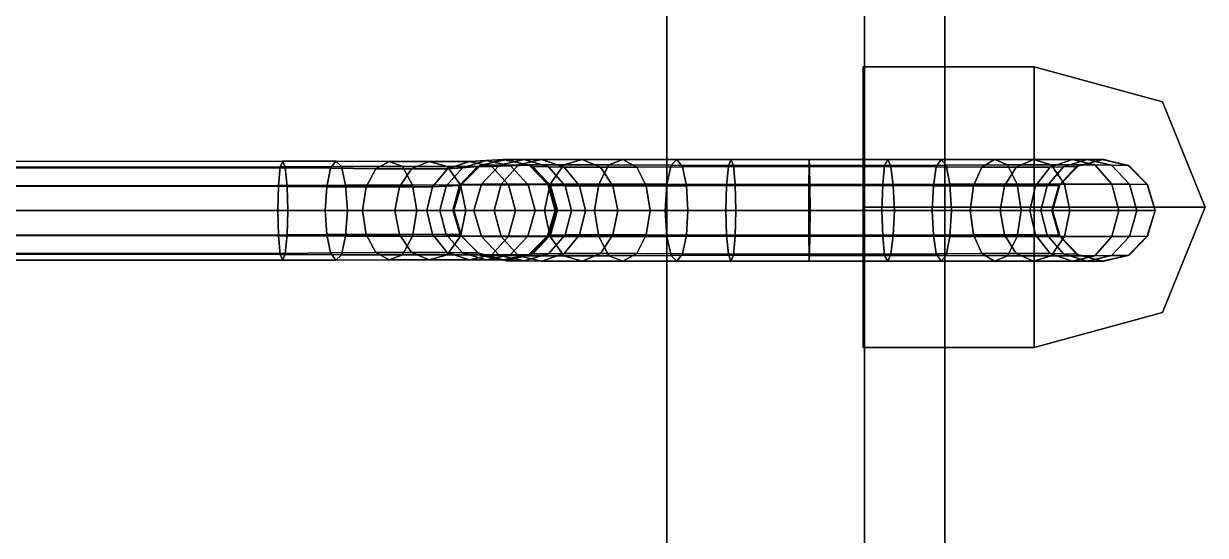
# Model space of a CAD drawing. Extents: x -9.3 to 15.5, y -7 to 5.4.
# Drawn here: x 13.558 to 14.754, y 0.458 to 0.977 of the extents above; entities that cross this region are included whole.
import ezdxf

# ---------------------------------------------------------------- set-up
doc = ezdxf.new("R2010")
doc.units = 0

msp = doc.modelspace()

# ---------------------------------------------------------------- linework, layer by layer
for points in [[(14.2088, 4.8, 5.5), (14.2088, -3.8, 5.5), (14.4902, -4.0814, 5.5), (14.4902, 5.0814, 5.5)], [(14.4902, 5.0814, 5.2631), (14.4902, -4.0814, 5.2631), (14.4088, -4, 5.2631), (14.4088, 5, 5.2631)], [(14.4902, 5.0814, 5.2631), (14.4902, 5.0814, 5.5), (14.4902, -4.0814, 5.5), (14.4902, -4.0814, 5.2631)], [(14.4088, -4, 1.1), (14.4088, -4), (14.4088, 5), (14.4088, 5, 1.1)], [(14.4088, -4, 5.2631), (14.4088, -4, 1.1), (14.4088, 5, 1.1), (14.4088, 5, 5.2631)], [(14.2088, -3.8, 4.7), (14.2088, 4.8, 4.7), (5.6088, 4.8, 4.7), (5.6088, -3.8, 4.7)], [(14.2088, 4.8, 4.7), (14.2088, -3.8, 4.7), (14.2088, -3.8, 5.5), (14.2088, 4.8, 5.5)], [(14.5807, 0.9331, 2.4909), (14.4076, 0.9331, 2.4909), (14.4076, 0.9331, 2.5937), (14.5807, 0.9331, 2.5937)], [(14.5807, 0.9331, 2.4909), (14.5807, 0.9331, 2.3881), (14.4076, 0.9331, 2.3881), (14.4076, 0.9331, 2.4909)], [(14.5807, 0.7908, 2.3881), (14.4076, 0.7908, 2.3881), (14.4076, 0.9331, 2.3881), (14.5807, 0.9331, 2.3881)], [(14.5807, 0.7908, 2.5937), (14.5807, 0.9331, 2.5937), (14.4076, 0.9331, 2.5937), (14.4076, 0.7908, 2.5937)], [(14.5807, 0.9331, 2.4909), (14.5807, 0.9331, 2.5937), (14.7106, 0.8975, 2.5937), (14.7106, 0.8975, 2.4909)], [(14.5807, 0.9331, 2.4909), (14.7106, 0.8975, 2.4909), (14.7106, 0.8975, 2.3881), (14.5807, 0.9331, 2.3881)], [(14.5807, 0.7908, 2.3881), (14.5807, 0.9331, 2.3881), (14.7106, 0.8975, 2.3881), (14.7538, 0.7908, 2.3881)], [(14.5807, 0.7908, 2.5937), (14.7538, 0.7908, 2.5937), (14.7106, 0.8975, 2.5937), (14.5807, 0.9331, 2.5937)], [(14.7538, 0.7908, 2.4909), (14.7106, 0.8975, 2.4909), (14.7106, 0.8975, 2.5937), (14.7538, 0.7908, 2.5937)], [(14.7538, 0.7908, 2.4909), (14.7538, 0.7908, 2.3881), (14.7106, 0.8975, 2.3881), (14.7106, 0.8975, 2.4909)], [(12.5581, 0.8373, 4.825), (13.8199, 0.8374, 4.8257), (13.8174, 0.8317, 4.8003), (12.5568, 0.8314, 4.7997)], [(12.5581, 0.8373, 4.825), (12.5594, 0.8309, 4.8502), (13.8225, 0.8307, 4.8508), (13.8199, 0.8374, 4.8257)], [(13.8737, 0.8374, 4.8386), (13.8794, 0.832, 4.815), (13.8174, 0.8317, 4.8003), (13.8199, 0.8374, 4.8257)], [(13.8737, 0.8374, 4.8386), (13.8199, 0.8374, 4.8257), (13.8225, 0.8307, 4.8508), (13.8682, 0.8303, 4.8617)], [(13.8737, 0.8374, 4.8386), (13.8682, 0.8303, 4.8617), (13.914, 0.8299, 4.8726), (13.9276, 0.8373, 4.8516)], [(13.8737, 0.8374, 4.8386), (13.9276, 0.8373, 4.8516), (13.9413, 0.8323, 4.8297), (13.8794, 0.832, 4.815)], [(14.0259, 0.8382, 4.9792), (14.0088, 0.8373, 4.9263), (13.9866, 0.8299, 4.9379), (14.0018, 0.8309, 4.9831)], [(14.0259, 0.8382, 4.9792), (14.0018, 0.8309, 4.9831), (14.0171, 0.832, 5.0283), (14.0431, 0.8391, 5.032)], [(14.0259, 0.8382, 4.9792), (14.0504, 0.8329, 4.9747), (14.0315, 0.8323, 4.9141), (14.0088, 0.8373, 4.9263)], [(14.045, 0.8391, 5.2054), (14.0431, 0.8391, 5.032), (14.0171, 0.832, 5.0283), (14.0187, 0.8327, 5.2018)], [(14.045, 0.8391, 5.2054), (14.0187, 0.8327, 5.2018), (14.0204, 0.8334, 5.3754), (14.0469, 0.8391, 5.3789)], [(14.0644, 0.8391, 5.4324), (14.0469, 0.8391, 5.3789), (14.0204, 0.8334, 5.3754), (14.0394, 0.8336, 5.4369)], [(14.0259, 0.8382, 4.9792), (14.0431, 0.8391, 5.032), (14.0693, 0.8334, 5.0353), (14.0504, 0.8329, 4.9747)], [(14.0644, 0.8391, 5.4324), (14.0394, 0.8336, 5.4369), (14.0584, 0.8338, 5.4983), (14.0819, 0.8391, 5.4859)], [(14.045, 0.8391, 5.2054), (14.0712, 0.8327, 5.209), (14.0693, 0.8334, 5.0353), (14.0431, 0.8391, 5.032)], [(14.045, 0.8391, 5.2054), (14.0469, 0.8391, 5.3789), (14.073, 0.832, 5.3827), (14.0712, 0.8327, 5.209)], [(14.0644, 0.8391, 5.4324), (14.0889, 0.8317, 5.4284), (14.073, 0.832, 5.3827), (14.0469, 0.8391, 5.3789)], [(14.1231, 0.8391, 5.5237), (14.0819, 0.8391, 5.4859), (14.0584, 0.8338, 5.4983), (14.1043, 0.8338, 5.5411)], [(14.0644, 0.8391, 5.4324), (14.0819, 0.8391, 5.4859), (14.1048, 0.8315, 5.4741), (14.0889, 0.8317, 5.4284)], [(14.1231, 0.8391, 5.5237), (14.1415, 0.8315, 5.5069), (14.1048, 0.8315, 5.4741), (14.0819, 0.8391, 5.4859)], [(14.1231, 0.8391, 5.5237), (14.1043, 0.8338, 5.5411), (14.1501, 0.8338, 5.5839), (14.1643, 0.8391, 5.5614)], [(14.1231, 0.8391, 5.5237), (14.1643, 0.8391, 5.5614), (14.1782, 0.8315, 5.5397), (14.1415, 0.8315, 5.5069)], [(14.2189, 0.8391, 5.5745), (14.1643, 0.8391, 5.5614), (14.1501, 0.8338, 5.5839), (14.2131, 0.8335, 5.5989)], [(14.2189, 0.8391, 5.5745), (14.2246, 0.8318, 5.5508), (14.1782, 0.8315, 5.5397), (14.1643, 0.8391, 5.5614)], [(14.2189, 0.8391, 5.5745), (14.2131, 0.8335, 5.5989), (14.2761, 0.8332, 5.6138), (14.2736, 0.8392, 5.5876)], [(14.2189, 0.8391, 5.5745), (14.2736, 0.8392, 5.5876), (14.271, 0.8322, 5.5618), (14.2246, 0.8318, 5.5508)], [(14.3529, 0.8391, 5.5875), (14.3532, 0.8322, 5.5616), (14.271, 0.8322, 5.5618), (14.2736, 0.8392, 5.5876)], [(14.3529, 0.8391, 5.5875), (14.2736, 0.8392, 5.5876), (14.2761, 0.8332, 5.6138), (14.3527, 0.8333, 5.6137)], [(14.3529, 0.8391, 5.5875), (14.3527, 0.8333, 5.6137), (14.4292, 0.8333, 5.6137), (14.4323, 0.8391, 5.5873)], [(14.3529, 0.8391, 5.5875), (14.4323, 0.8391, 5.5873), (14.4355, 0.8321, 5.5614), (14.3532, 0.8322, 5.5616)], [(14.4863, 0.8391, 5.5719), (14.4323, 0.8391, 5.5873), (14.4292, 0.8333, 5.6137), (14.4914, 0.8336, 5.5966)], [(14.4863, 0.8391, 5.5719), (14.4815, 0.8318, 5.5478), (14.4355, 0.8321, 5.5614), (14.4323, 0.8391, 5.5873)], [(14.4863, 0.8391, 5.5719), (14.5404, 0.8391, 5.5564), (14.5276, 0.8314, 5.5341), (14.4815, 0.8318, 5.5478)], [(14.4863, 0.8391, 5.5719), (14.4914, 0.8336, 5.5966), (14.5536, 0.8338, 5.5795), (14.5404, 0.8391, 5.5564)], [(14.5797, 0.8391, 5.5169), (14.5622, 0.8314, 5.4993), (14.5276, 0.8314, 5.5341), (14.5404, 0.8391, 5.5564)], [(14.5797, 0.8391, 5.5169), (14.5404, 0.8391, 5.5564), (14.5536, 0.8338, 5.5795), (14.5978, 0.8338, 5.535)], [(14.5797, 0.8391, 5.5169), (14.6191, 0.8391, 5.4773), (14.5968, 0.8314, 5.4644), (14.5622, 0.8314, 5.4993)], [(14.5797, 0.8391, 5.5169), (14.5978, 0.8338, 5.535), (14.642, 0.8338, 5.4906), (14.6191, 0.8391, 5.4773)], [(14.6342, 0.8391, 5.4232), (14.6101, 0.8318, 5.4183), (14.5968, 0.8314, 5.4644), (14.6191, 0.8391, 5.4773)], [(14.6342, 0.8391, 5.4232), (14.6494, 0.8391, 5.3691), (14.6235, 0.8321, 5.3722), (14.6101, 0.8318, 5.4183)], [(14.6342, 0.8391, 5.4232), (14.6191, 0.8391, 5.4773), (14.642, 0.8338, 5.4906), (14.6589, 0.8336, 5.4284)], [(14.6502, 0.8391, 2.5996), (14.6243, 0.8324, 2.6011), (14.6235, 0.8321, 5.3722), (14.6494, 0.8391, 5.3691)], [(14.6502, 0.8391, 2.5996), (14.651, 0.8391, -0.1699), (14.6251, 0.8326, -0.1699), (14.6243, 0.8324, 2.6011)], [(14.6342, 0.8391, 5.4232), (14.6589, 0.8336, 5.4284), (14.6757, 0.8333, 5.3661), (14.6494, 0.8391, 5.3691)], [(14.6502, 0.8391, 2.5996), (14.6494, 0.8391, 5.3691), (14.6757, 0.8333, 5.3661), (14.6763, 0.833, 2.5981)], [(14.6502, 0.8391, 2.5996), (14.6763, 0.833, 2.5981), (14.677, 0.8326, -0.1699), (14.651, 0.8391, -0.1699)], [(12.556, 0.8126, 4.7814), (12.5568, 0.8314, 4.7997), (13.8174, 0.8317, 4.8003), (13.8157, 0.8128, 4.7816)], [(12.5603, 0.8122, 4.868), (13.8243, 0.812, 4.8684), (13.8225, 0.8307, 4.8508), (12.5594, 0.8309, 4.8502)], [(13.8835, 0.8131, 4.7975), (13.8157, 0.8128, 4.7816), (13.8174, 0.8317, 4.8003), (13.8794, 0.832, 4.815)], [(13.8644, 0.8117, 4.8774), (13.8682, 0.8303, 4.8617), (13.8225, 0.8307, 4.8508), (13.8243, 0.812, 4.8684)], [(13.8644, 0.8117, 4.8774), (13.9045, 0.8114, 4.8865), (13.914, 0.8299, 4.8726), (13.8682, 0.8303, 4.8617)], [(13.8835, 0.8131, 4.7975), (13.8794, 0.832, 4.815), (13.9413, 0.8323, 4.8297), (13.9514, 0.8133, 4.8133)], [(13.938, 0.8114, 4.9158), (13.9503, 0.8299, 4.9052), (13.914, 0.8299, 4.8726), (13.9045, 0.8114, 4.8865)], [(13.9682, 0.8373, 4.889), (13.9276, 0.8373, 4.8516), (13.914, 0.8299, 4.8726), (13.9503, 0.8299, 4.9052)], [(13.9682, 0.8373, 4.889), (13.9864, 0.8323, 4.8719), (13.9413, 0.8323, 4.8297), (13.9276, 0.8373, 4.8516)], [(13.938, 0.8114, 4.9158), (13.9715, 0.8114, 4.9452), (13.9866, 0.8299, 4.9379), (13.9503, 0.8299, 4.9052)], [(13.9999, 0.8134, 4.8591), (13.9514, 0.8133, 4.8133), (13.9413, 0.8323, 4.8297), (13.9864, 0.8323, 4.8719)], [(13.9682, 0.8373, 4.889), (13.9503, 0.8299, 4.9052), (13.9866, 0.8299, 4.9379), (14.0088, 0.8373, 4.9263)], [(13.9682, 0.8373, 4.889), (14.0088, 0.8373, 4.9263), (14.0315, 0.8323, 4.9141), (13.9864, 0.8323, 4.8719)], [(13.9853, 0.8122, 4.9852), (14.0018, 0.8309, 4.9831), (13.9866, 0.8299, 4.9379), (13.9715, 0.8114, 4.9452)], [(13.9853, 0.8122, 4.9852), (13.999, 0.8129, 5.0253), (14.0171, 0.832, 5.0283), (14.0018, 0.8309, 4.9831)], [(13.9999, 0.8134, 4.8591), (13.9864, 0.8323, 4.8719), (14.0315, 0.8323, 4.9141), (14.0484, 0.8134, 4.9048)], [(14, 0.8134, 5.1992), (14.0187, 0.8327, 5.2018), (14.0171, 0.832, 5.0283), (13.999, 0.8129, 5.0253)], [(14, 0.8134, 5.1992), (14.001, 0.814, 5.3732), (14.0204, 0.8334, 5.3754), (14.0187, 0.8327, 5.2018)], [(14.0211, 0.8142, 5.4405), (14.0394, 0.8336, 5.4369), (14.0204, 0.8334, 5.3754), (14.001, 0.814, 5.3732)], [(14.0211, 0.8142, 5.4405), (14.0411, 0.8143, 5.5078), (14.0584, 0.8338, 5.4983), (14.0394, 0.8336, 5.4369)], [(14.0683, 0.8137, 4.9711), (14.0484, 0.8134, 4.9048), (14.0315, 0.8323, 4.9141), (14.0504, 0.8329, 4.9747)], [(14.0905, 0.8143, 5.5543), (14.1043, 0.8338, 5.5411), (14.0584, 0.8338, 5.4983), (14.0411, 0.8143, 5.5078)], [(14.0683, 0.8137, 4.9711), (14.0504, 0.8329, 4.9747), (14.0693, 0.8334, 5.0353), (14.0881, 0.8139, 5.0373)], [(14.0896, 0.8134, 5.2115), (14.0881, 0.8139, 5.0373), (14.0693, 0.8334, 5.0353), (14.0712, 0.8327, 5.209)], [(14.0896, 0.8134, 5.2115), (14.0712, 0.8327, 5.209), (14.073, 0.832, 5.3827), (14.0911, 0.8129, 5.3858)], [(14.1057, 0.8126, 5.4262), (14.0911, 0.8129, 5.3858), (14.073, 0.832, 5.3827), (14.0889, 0.8317, 5.4284)], [(14.1057, 0.8126, 5.4262), (14.0889, 0.8317, 5.4284), (14.1048, 0.8315, 5.4741), (14.1204, 0.8124, 5.4666)], [(14.0905, 0.8143, 5.5543), (14.1398, 0.8143, 5.6008), (14.1501, 0.8338, 5.5839), (14.1043, 0.8338, 5.5411)], [(14.1542, 0.8124, 5.496), (14.1204, 0.8124, 5.4666), (14.1048, 0.8315, 5.4741), (14.1415, 0.8315, 5.5069)], [(14.2088, 0.8141, 5.6169), (14.2131, 0.8335, 5.5989), (14.1501, 0.8338, 5.5839), (14.1398, 0.8143, 5.6008)], [(14.1542, 0.8124, 5.496), (14.1415, 0.8315, 5.5069), (14.1782, 0.8315, 5.5397), (14.1879, 0.8124, 5.5254)], [(14.2286, 0.8127, 5.5345), (14.1879, 0.8124, 5.5254), (14.1782, 0.8315, 5.5397), (14.2246, 0.8318, 5.5508)], [(14.2088, 0.8141, 5.6169), (14.2778, 0.8138, 5.633), (14.2761, 0.8332, 5.6138), (14.2131, 0.8335, 5.5989)], [(14.2286, 0.8127, 5.5345), (14.2246, 0.8318, 5.5508), (14.271, 0.8322, 5.5618), (14.2692, 0.813, 5.5437)], [(14.3536, 0.813, 5.5435), (14.2692, 0.813, 5.5437), (14.271, 0.8322, 5.5618), (14.3532, 0.8322, 5.5616)], [(14.3525, 0.8139, 5.633), (14.3527, 0.8333, 5.6137), (14.2761, 0.8332, 5.6138), (14.2778, 0.8138, 5.633)], [(14.3525, 0.8139, 5.633), (14.4273, 0.8139, 5.6329), (14.4292, 0.8333, 5.6137), (14.3527, 0.8333, 5.6137)], [(14.3536, 0.813, 5.5435), (14.3532, 0.8322, 5.5616), (14.4355, 0.8321, 5.5614), (14.4379, 0.8129, 5.5433)], [(14.4953, 0.8141, 5.6148), (14.4914, 0.8336, 5.5966), (14.4292, 0.8333, 5.6137), (14.4273, 0.8139, 5.6329)], [(14.4785, 0.8127, 5.5312), (14.4379, 0.8129, 5.5433), (14.4355, 0.8321, 5.5614), (14.4815, 0.8318, 5.5478)], [(14.4785, 0.8127, 5.5312), (14.4815, 0.8318, 5.5478), (14.5276, 0.8314, 5.5341), (14.519, 0.8124, 5.5192)], [(14.4953, 0.8141, 5.6148), (14.5634, 0.8143, 5.5966), (14.5536, 0.8338, 5.5795), (14.4914, 0.8336, 5.5966)], [(14.5505, 0.8124, 5.4874), (14.519, 0.8124, 5.5192), (14.5276, 0.8314, 5.5341), (14.5622, 0.8314, 5.4993)], [(14.5505, 0.8124, 5.4874), (14.5622, 0.8314, 5.4993), (14.5968, 0.8314, 5.4644), (14.582, 0.8124, 5.4557)], [(14.6113, 0.8143, 5.5486), (14.5978, 0.8338, 5.535), (14.5536, 0.8338, 5.5795), (14.5634, 0.8143, 5.5966)], [(14.5937, 0.8127, 5.4152), (14.582, 0.8124, 5.4557), (14.5968, 0.8314, 5.4644), (14.6101, 0.8318, 5.4183)], [(14.5937, 0.8127, 5.4152), (14.6101, 0.8318, 5.4183), (14.6235, 0.8321, 5.3722), (14.6054, 0.8129, 5.3746)], [(14.6113, 0.8143, 5.5486), (14.6591, 0.8143, 5.5005), (14.642, 0.8338, 5.4906), (14.5978, 0.8338, 5.535)], [(14.606, 0.8132, 2.6023), (14.6054, 0.8129, 5.3746), (14.6235, 0.8321, 5.3722), (14.6243, 0.8324, 2.6011)], [(14.606, 0.8132, 2.6023), (14.6243, 0.8324, 2.6011), (14.6251, 0.8326, -0.1699), (14.6065, 0.8134, -0.1699)], [(14.677, 0.8141, 5.4323), (14.6589, 0.8336, 5.4284), (14.642, 0.8338, 5.4906), (14.6591, 0.8143, 5.5005)], [(14.677, 0.8141, 5.4323), (14.695, 0.8139, 5.3642), (14.6757, 0.8333, 5.3661), (14.6589, 0.8336, 5.4284)], [(14.6952, 0.8136, 2.5971), (14.6763, 0.833, 2.5981), (14.6757, 0.8333, 5.3661), (14.695, 0.8139, 5.3642)], [(14.6952, 0.8136, 2.5971), (14.6955, 0.8134, -0.1699), (14.677, 0.8326, -0.1699), (14.6763, 0.833, 2.5981)], [(14, 0.8134, 5.1992), (13.999, 0.8129, 5.0253), (13.9921, 0.788, 5.0238), (13.9926, 0.7879, 5.1981)], [(14, 0.8134, 5.1992), (13.9926, 0.7879, 5.1981), (13.9931, 0.7878, 5.3724), (14.001, 0.814, 5.3732)], [(14.0211, 0.8142, 5.4405), (14.001, 0.814, 5.3732), (13.9931, 0.7878, 5.3724), (14.0135, 0.7877, 5.4421)], [(14.0211, 0.8142, 5.4405), (14.0135, 0.7877, 5.4421), (14.0339, 0.7877, 5.5118), (14.0411, 0.8143, 5.5078)], [(14.0905, 0.8143, 5.5543), (14.0411, 0.8143, 5.5078), (14.0339, 0.7877, 5.5118), (14.0848, 0.7877, 5.5598)], [(14.0683, 0.8137, 4.9711), (14.0755, 0.7876, 4.9694), (14.0554, 0.7875, 4.9008), (14.0484, 0.8134, 4.9048)], [(14.0683, 0.8137, 4.9711), (14.0881, 0.8139, 5.0373), (14.0956, 0.7878, 5.038), (14.0755, 0.7876, 4.9694)], [(14.0905, 0.8143, 5.5543), (14.0848, 0.7877, 5.5598), (14.1356, 0.7877, 5.6078), (14.1398, 0.8143, 5.6008)], [(14.0896, 0.8134, 5.2115), (14.0969, 0.7878, 5.2126), (14.0956, 0.7878, 5.038), (14.0881, 0.8139, 5.0373)], [(14.2088, 0.8141, 5.6169), (14.1398, 0.8143, 5.6008), (14.1356, 0.7877, 5.6078), (14.207, 0.7877, 5.6243)], [(14.2088, 0.8141, 5.6169), (14.207, 0.7877, 5.6243), (14.2784, 0.7877, 5.6408), (14.2778, 0.8138, 5.633)], [(14.3525, 0.8139, 5.633), (14.2778, 0.8138, 5.633), (14.2784, 0.7877, 5.6408), (14.3525, 0.7877, 5.6408)], [(14.3525, 0.8139, 5.633), (14.3525, 0.7877, 5.6408), (14.4265, 0.7877, 5.6408), (14.4273, 0.8139, 5.6329)], [(14.4953, 0.8141, 5.6148), (14.4273, 0.8139, 5.6329), (14.4265, 0.7877, 5.6408), (14.497, 0.7877, 5.6222)], [(14.4953, 0.8141, 5.6148), (14.497, 0.7877, 5.6222), (14.5675, 0.7877, 5.6037), (14.5634, 0.8143, 5.5966)], [(14.6113, 0.8143, 5.5486), (14.5634, 0.8143, 5.5966), (14.5675, 0.7877, 5.6037), (14.6168, 0.7877, 5.5542)], [(14.6113, 0.8143, 5.5486), (14.6168, 0.7877, 5.5542), (14.6662, 0.7877, 5.5046), (14.6591, 0.8143, 5.5005)], [(14.677, 0.8141, 5.4323), (14.6591, 0.8143, 5.5005), (14.6662, 0.7877, 5.5046), (14.6845, 0.7877, 5.434)], [(14.677, 0.8141, 5.4323), (14.6845, 0.7877, 5.434), (14.7029, 0.7877, 5.3634), (14.695, 0.8139, 5.3642)], [(14.6952, 0.8136, 2.5971), (14.695, 0.8139, 5.3642), (14.7029, 0.7877, 5.3634), (14.7029, 0.7877, 2.5968)], [(14.6952, 0.8136, 2.5971), (14.7029, 0.7877, 2.5968), (14.7029, 0.7877, -0.1699), (14.6955, 0.8134, -0.1699)], [(12.556, 0.8126, 4.7814), (13.8157, 0.8128, 4.7816), (13.815, 0.7874, 4.774), (12.5557, 0.7874, 4.774)], [(12.5603, 0.8122, 4.868), (12.5607, 0.7874, 4.875), (13.825, 0.7874, 4.8753), (13.8243, 0.812, 4.8684)], [(13.8835, 0.8131, 4.7975), (13.8853, 0.7874, 4.7902), (13.815, 0.7874, 4.774), (13.8157, 0.8128, 4.7816)], [(13.8644, 0.8117, 4.8774), (13.8243, 0.812, 4.8684), (13.825, 0.7874, 4.8753), (13.8629, 0.7874, 4.8835)], [(13.8644, 0.8117, 4.8774), (13.8629, 0.7874, 4.8835), (13.9008, 0.7874, 4.8916), (13.9045, 0.8114, 4.8865)], [(13.8835, 0.8131, 4.7975), (13.9514, 0.8133, 4.8133), (13.9555, 0.7874, 4.8064), (13.8853, 0.7874, 4.7902)], [(13.938, 0.8114, 4.9158), (13.9045, 0.8114, 4.8865), (13.9008, 0.7874, 4.8916), (13.9333, 0.7874, 4.9197)], [(13.938, 0.8114, 4.9158), (13.9333, 0.7874, 4.9197), (13.9657, 0.7875, 4.9477), (13.9715, 0.8114, 4.9452)], [(13.9999, 0.8134, 4.8591), (14.0054, 0.7874, 4.8536), (13.9555, 0.7874, 4.8064), (13.9514, 0.8133, 4.8133)], [(13.9853, 0.8122, 4.9852), (13.9715, 0.8114, 4.9452), (13.9657, 0.7875, 4.9477), (13.9789, 0.7877, 4.9858)], [(13.9853, 0.8122, 4.9852), (13.9789, 0.7877, 4.9858), (13.9921, 0.788, 5.0238), (13.999, 0.8129, 5.0253)], [(13.9999, 0.8134, 4.8591), (14.0484, 0.8134, 4.9048), (14.0554, 0.7875, 4.9008), (14.0054, 0.7874, 4.8536)], [(14.0896, 0.8134, 5.2115), (14.0911, 0.8129, 5.3858), (14.0981, 0.7878, 5.3871), (14.0969, 0.7878, 5.2126)], [(14.1057, 0.8126, 5.4262), (14.1123, 0.7877, 5.4255), (14.0981, 0.7878, 5.3871), (14.0911, 0.8129, 5.3858)], [(14.1057, 0.8126, 5.4262), (14.1204, 0.8124, 5.4666), (14.1264, 0.7877, 5.4638), (14.1123, 0.7877, 5.4255)], [(14.1542, 0.8124, 5.496), (14.1591, 0.7877, 5.4919), (14.1264, 0.7877, 5.4638), (14.1204, 0.8124, 5.4666)], [(14.1542, 0.8124, 5.496), (14.1879, 0.8124, 5.5254), (14.1917, 0.7877, 5.5201), (14.1591, 0.7877, 5.4919)], [(14.2286, 0.8127, 5.5345), (14.2301, 0.7877, 5.5283), (14.1917, 0.7877, 5.5201), (14.1879, 0.8124, 5.5254)], [(14.2286, 0.8127, 5.5345), (14.2692, 0.813, 5.5437), (14.2684, 0.7877, 5.5365), (14.2301, 0.7877, 5.5283)], [(14.3536, 0.813, 5.5435), (14.3537, 0.7877, 5.5364), (14.2684, 0.7877, 5.5365), (14.2692, 0.813, 5.5437)], [(14.3536, 0.813, 5.5435), (14.4379, 0.8129, 5.5433), (14.439, 0.7877, 5.5362), (14.3537, 0.7877, 5.5364)], [(14.4785, 0.8127, 5.5312), (14.4774, 0.7877, 5.5249), (14.439, 0.7877, 5.5362), (14.4379, 0.8129, 5.5433)], [(14.4785, 0.8127, 5.5312), (14.519, 0.8124, 5.5192), (14.5158, 0.7877, 5.5135), (14.4774, 0.7877, 5.5249)], [(14.5505, 0.8124, 5.4874), (14.5461, 0.7877, 5.483), (14.5158, 0.7877, 5.5135), (14.519, 0.8124, 5.5192)], [(14.5505, 0.8124, 5.4874), (14.582, 0.8124, 5.4557), (14.5763, 0.7877, 5.4524), (14.5461, 0.7877, 5.483)], [(14.5937, 0.8127, 5.4152), (14.5873, 0.7877, 5.414), (14.5763, 0.7877, 5.4524), (14.582, 0.8124, 5.4557)], [(14.5937, 0.8127, 5.4152), (14.6054, 0.8129, 5.3746), (14.5983, 0.7877, 5.3756), (14.5873, 0.7877, 5.414)], [(14.606, 0.8132, 2.6023), (14.5987, 0.7877, 2.6028), (14.5983, 0.7877, 5.3756), (14.6054, 0.8129, 5.3746)], [(14.606, 0.8132, 2.6023), (14.6065, 0.8134, -0.1699), (14.5991, 0.7877, -0.1699), (14.5987, 0.7877, 2.6028)], [(14.5807, 0.7908, 2.3881), (14.5807, 0.6486, 2.3881), (14.4076, 0.6486, 2.3881), (14.4076, 0.7908, 2.3881)], [(14.5807, 0.7908, 2.5937), (14.4076, 0.7908, 2.5937), (14.4076, 0.6486, 2.5937), (14.5807, 0.6486, 2.5937)], [(14.5807, 0.7908, 2.3881), (14.7538, 0.7908, 2.3881), (14.7106, 0.6841, 2.3881), (14.5807, 0.6486, 2.3881)], [(14.5807, 0.7908, 2.5937), (14.5807, 0.6486, 2.5937), (14.7106, 0.6841, 2.5937), (14.7538, 0.7908, 2.5937)], [(14.7538, 0.7908, 2.4909), (14.7538, 0.7908, 2.5937), (14.7106, 0.6841, 2.5937), (14.7106, 0.6841, 2.4909)], [(14.7538, 0.7908, 2.4909), (14.7106, 0.6841, 2.4909), (14.7106, 0.6841, 2.3881), (14.7538, 0.7908, 2.3881)], [(12.556, 0.7622, 4.7814), (12.5557, 0.7874, 4.774), (13.815, 0.7874, 4.774), (13.8157, 0.762, 4.7816)], [(12.5603, 0.7626, 4.868), (13.8243, 0.7628, 4.8684), (13.825, 0.7874, 4.8753), (12.5607, 0.7874, 4.875)], [(13.8835, 0.7617, 4.7975), (13.8157, 0.762, 4.7816), (13.815, 0.7874, 4.774), (13.8853, 0.7874, 4.7902)], [(13.8644, 0.7631, 4.8774), (13.8629, 0.7874, 4.8835), (13.825, 0.7874, 4.8753), (13.8243, 0.7628, 4.8684)], [(13.8644, 0.7631, 4.8774), (13.9045, 0.7634, 4.8865), (13.9008, 0.7874, 4.8916), (13.8629, 0.7874, 4.8835)], [(13.8835, 0.7617, 4.7975), (13.8853, 0.7874, 4.7902), (13.9555, 0.7874, 4.8064), (13.9514, 0.7615, 4.8133)], [(13.938, 0.7634, 4.9157), (13.9333, 0.7874, 4.9197), (13.9008, 0.7874, 4.8916), (13.9045, 0.7634, 4.8865)], [(13.938, 0.7634, 4.9157), (13.9714, 0.7635, 4.9449), (13.9657, 0.7875, 4.9477), (13.9333, 0.7874, 4.9197)], [(13.9999, 0.7615, 4.859), (13.9514, 0.7615, 4.8133), (13.9555, 0.7874, 4.8064), (14.0054, 0.7874, 4.8536)], [(13.9854, 0.7634, 4.985), (13.9789, 0.7877, 4.9858), (13.9657, 0.7875, 4.9477), (13.9714, 0.7635, 4.9449)], [(13.9854, 0.7634, 4.985), (13.9994, 0.7633, 5.025), (13.9921, 0.788, 5.0238), (13.9789, 0.7877, 4.9858)], [(14.0002, 0.7624, 5.1991), (13.9926, 0.7879, 5.1981), (13.9921, 0.788, 5.0238), (13.9994, 0.7633, 5.025)], [(14.0002, 0.7624, 5.1991), (14.001, 0.7615, 5.3732), (13.9931, 0.7878, 5.3724), (13.9926, 0.7879, 5.1981)], [(14.021, 0.7613, 5.4405), (14.0135, 0.7877, 5.4421), (13.9931, 0.7878, 5.3724), (14.001, 0.7615, 5.3732)], [(13.9999, 0.7615, 4.859), (14.0054, 0.7874, 4.8536), (14.0554, 0.7875, 4.9008), (14.0484, 0.7615, 4.9047)], [(14.021, 0.7613, 5.4405), (14.0411, 0.7611, 5.5078), (14.0339, 0.7877, 5.5118), (14.0135, 0.7877, 5.4421)], [(14.0905, 0.7611, 5.5543), (14.0848, 0.7877, 5.5598), (14.0339, 0.7877, 5.5118), (14.0411, 0.7611, 5.5078)], [(14.0681, 0.7617, 4.9709), (14.0484, 0.7615, 4.9047), (14.0554, 0.7875, 4.9008), (14.0755, 0.7876, 4.9694)], [(14.0681, 0.7617, 4.9709), (14.0755, 0.7876, 4.9694), (14.0956, 0.7878, 5.038), (14.0878, 0.762, 5.0371)], [(14.0905, 0.7611, 5.5543), (14.1398, 0.7611, 5.6008), (14.1356, 0.7877, 5.6078), (14.0848, 0.7877, 5.5598)], [(14.0894, 0.7623, 5.2115), (14.0878, 0.762, 5.0371), (14.0956, 0.7878, 5.038), (14.0969, 0.7878, 5.2126)], [(14.0894, 0.7623, 5.2115), (14.0969, 0.7878, 5.2126), (14.0981, 0.7878, 5.3871), (14.0911, 0.7626, 5.3858)], [(14.1058, 0.7628, 5.4262), (14.0911, 0.7626, 5.3858), (14.0981, 0.7878, 5.3871), (14.1123, 0.7877, 5.4255)], [(14.1058, 0.7628, 5.4262), (14.1123, 0.7877, 5.4255), (14.1264, 0.7877, 5.4638), (14.1204, 0.763, 5.4666)], [(14.1542, 0.763, 5.496), (14.1204, 0.763, 5.4666), (14.1264, 0.7877, 5.4638), (14.1591, 0.7877, 5.4919)], [(14.2088, 0.7613, 5.6169), (14.207, 0.7877, 5.6243), (14.1356, 0.7877, 5.6078), (14.1398, 0.7611, 5.6008)], [(14.1542, 0.763, 5.496), (14.1591, 0.7877, 5.4919), (14.1917, 0.7877, 5.5201), (14.1879, 0.763, 5.5254)], [(14.2286, 0.7627, 5.5345), (14.1879, 0.763, 5.5254), (14.1917, 0.7877, 5.5201), (14.2301, 0.7877, 5.5283)], [(14.2088, 0.7613, 5.6169), (14.2778, 0.7616, 5.633), (14.2784, 0.7877, 5.6408), (14.207, 0.7877, 5.6243)], [(14.2286, 0.7627, 5.5345), (14.2301, 0.7877, 5.5283), (14.2684, 0.7877, 5.5365), (14.2692, 0.7624, 5.5437)], [(14.3536, 0.7624, 5.5435), (14.2692, 0.7624, 5.5437), (14.2684, 0.7877, 5.5365), (14.3537, 0.7877, 5.5364)], [(14.3525, 0.7615, 5.633), (14.3525, 0.7877, 5.6408), (14.2784, 0.7877, 5.6408), (14.2778, 0.7616, 5.633)], [(14.3525, 0.7615, 5.633), (14.4273, 0.7615, 5.6329), (14.4265, 0.7877, 5.6408), (14.3525, 0.7877, 5.6408)], [(14.3536, 0.7624, 5.5435), (14.3537, 0.7877, 5.5364), (14.439, 0.7877, 5.5362), (14.4379, 0.7625, 5.5433)], [(14.4953, 0.7613, 5.6148), (14.497, 0.7877, 5.6222), (14.4265, 0.7877, 5.6408), (14.4273, 0.7615, 5.6329)], [(14.4785, 0.7627, 5.5312), (14.4379, 0.7625, 5.5433), (14.439, 0.7877, 5.5362), (14.4774, 0.7877, 5.5249)], [(14.4785, 0.7627, 5.5312), (14.4774, 0.7877, 5.5249), (14.5158, 0.7877, 5.5135), (14.519, 0.763, 5.5192)], [(14.4953, 0.7613, 5.6148), (14.5634, 0.7611, 5.5966), (14.5675, 0.7877, 5.6037), (14.497, 0.7877, 5.6222)], [(14.5505, 0.763, 5.4874), (14.519, 0.763, 5.5192), (14.5158, 0.7877, 5.5135), (14.5461, 0.7877, 5.483)], [(14.5505, 0.763, 5.4874), (14.5461, 0.7877, 5.483), (14.5763, 0.7877, 5.4524), (14.582, 0.763, 5.4557)], [(14.6113, 0.7611, 5.5486), (14.6168, 0.7877, 5.5542), (14.5675, 0.7877, 5.6037), (14.5634, 0.7611, 5.5966)], [(14.5937, 0.7627, 5.4152), (14.582, 0.763, 5.4557), (14.5763, 0.7877, 5.4524), (14.5873, 0.7877, 5.414)], [(14.5937, 0.7627, 5.4152), (14.5873, 0.7877, 5.414), (14.5983, 0.7877, 5.3756), (14.6054, 0.7625, 5.3746)], [(14.606, 0.7623, 2.6023), (14.6054, 0.7625, 5.3746), (14.5983, 0.7877, 5.3756), (14.5987, 0.7877, 2.6028)], [(14.606, 0.7623, 2.6023), (14.5987, 0.7877, 2.6028), (14.5991, 0.7877, -0.1699), (14.6065, 0.762, -0.1699)], [(14.6113, 0.7611, 5.5486), (14.6591, 0.7611, 5.5005), (14.6662, 0.7877, 5.5046), (14.6168, 0.7877, 5.5542)], [(14.677, 0.7613, 5.4323), (14.6845, 0.7877, 5.434), (14.6662, 0.7877, 5.5046), (14.6591, 0.7611, 5.5005)], [(14.677, 0.7613, 5.4323), (14.695, 0.7615, 5.3642), (14.7029, 0.7877, 5.3634), (14.6845, 0.7877, 5.434)], [(14.6952, 0.7618, 2.5971), (14.7029, 0.7877, 2.5968), (14.7029, 0.7877, 5.3634), (14.695, 0.7615, 5.3642)], [(14.6952, 0.7618, 2.5971), (14.6955, 0.762, -0.1699), (14.7029, 0.7877, -0.1699), (14.7029, 0.7877, 2.5968)], [(12.556, 0.7622, 4.7814), (13.8157, 0.762, 4.7816), (13.8174, 0.7431, 4.8003), (12.5568, 0.7434, 4.7997)], [(12.5603, 0.7626, 4.868), (12.5594, 0.7439, 4.8502), (13.8225, 0.7441, 4.8508), (13.8243, 0.7628, 4.8684)], [(13.8835, 0.7617, 4.7975), (13.8794, 0.7428, 4.815), (13.8174, 0.7431, 4.8003), (13.8157, 0.762, 4.7816)], [(13.8644, 0.7631, 4.8774), (13.8243, 0.7628, 4.8684), (13.8225, 0.7441, 4.8508), (13.8682, 0.7445, 4.8617)], [(13.8644, 0.7631, 4.8774), (13.8682, 0.7445, 4.8617), (13.914, 0.7449, 4.8726), (13.9045, 0.7634, 4.8865)], [(13.8835, 0.7617, 4.7975), (13.9514, 0.7615, 4.8133), (13.9413, 0.7425, 4.8297), (13.8794, 0.7428, 4.815)], [(13.938, 0.7634, 4.9157), (13.9045, 0.7634, 4.8865), (13.914, 0.7449, 4.8726), (13.9502, 0.7449, 4.905)], [(13.938, 0.7634, 4.9157), (13.9502, 0.7449, 4.905), (13.9864, 0.745, 4.9375), (13.9714, 0.7635, 4.9449)], [(13.9999, 0.7615, 4.859), (13.9864, 0.7425, 4.8718), (13.9413, 0.7425, 4.8297), (13.9514, 0.7615, 4.8133)], [(13.9854, 0.7634, 4.985), (13.9714, 0.7635, 4.9449), (13.9864, 0.745, 4.9375), (14.002, 0.7448, 4.9827)], [(13.9854, 0.7634, 4.985), (14.002, 0.7448, 4.9827), (14.0175, 0.7446, 5.0278), (13.9994, 0.7633, 5.025)], [(13.9999, 0.7615, 4.859), (14.0484, 0.7615, 4.9047), (14.0315, 0.7425, 4.9139), (13.9864, 0.7425, 4.8718)], [(14.0002, 0.7624, 5.1991), (13.9994, 0.7633, 5.025), (14.0175, 0.7446, 5.0278), (14.0189, 0.7433, 5.2016)], [(14.0002, 0.7624, 5.1991), (14.0189, 0.7433, 5.2016), (14.0204, 0.7421, 5.3754), (14.001, 0.7615, 5.3732)], [(14.021, 0.7613, 5.4405), (14.001, 0.7615, 5.3732), (14.0204, 0.7421, 5.3754), (14.0394, 0.7418, 5.4369)], [(14.021, 0.7613, 5.4405), (14.0394, 0.7418, 5.4369), (14.0584, 0.7416, 5.4983), (14.0411, 0.7611, 5.5078)], [(14.0681, 0.7617, 4.9709), (14.0502, 0.7428, 4.9744), (14.0315, 0.7425, 4.9139), (14.0484, 0.7615, 4.9047)], [(14.0905, 0.7611, 5.5543), (14.0411, 0.7611, 5.5078), (14.0584, 0.7416, 5.4983), (14.1043, 0.7416, 5.5411)], [(14.0681, 0.7617, 4.9709), (14.0878, 0.762, 5.0371), (14.0689, 0.7431, 5.0349), (14.0502, 0.7428, 4.9744)], [(14.0894, 0.7623, 5.2115), (14.071, 0.7433, 5.2088), (14.0689, 0.7431, 5.0349), (14.0878, 0.762, 5.0371)], [(14.0894, 0.7623, 5.2115), (14.0911, 0.7626, 5.3858), (14.073, 0.7435, 5.3827), (14.071, 0.7433, 5.2088)], [(14.1058, 0.7628, 5.4262), (14.0889, 0.7437, 5.4284), (14.073, 0.7435, 5.3827), (14.0911, 0.7626, 5.3858)], [(14.1058, 0.7628, 5.4262), (14.1204, 0.763, 5.4666), (14.1048, 0.744, 5.4741), (14.0889, 0.7437, 5.4284)], [(14.0905, 0.7611, 5.5543), (14.1043, 0.7416, 5.5411), (14.1501, 0.7416, 5.5839), (14.1398, 0.7611, 5.6008)], [(14.1542, 0.763, 5.496), (14.1415, 0.744, 5.5069), (14.1048, 0.744, 5.4741), (14.1204, 0.763, 5.4666)], [(14.2088, 0.7613, 5.6169), (14.1398, 0.7611, 5.6008), (14.1501, 0.7416, 5.5839), (14.2131, 0.7419, 5.5989)], [(14.1542, 0.763, 5.496), (14.1879, 0.763, 5.5254), (14.1782, 0.744, 5.5397), (14.1415, 0.744, 5.5069)], [(14.2286, 0.7627, 5.5345), (14.2246, 0.7436, 5.5508), (14.1782, 0.744, 5.5397), (14.1879, 0.763, 5.5254)], [(14.2088, 0.7613, 5.6169), (14.2131, 0.7419, 5.5989), (14.2761, 0.7422, 5.6138), (14.2778, 0.7616, 5.633)], [(14.2286, 0.7627, 5.5345), (14.2692, 0.7624, 5.5437), (14.271, 0.7432, 5.5618), (14.2246, 0.7436, 5.5508)], [(14.3536, 0.7624, 5.5435), (14.3532, 0.7433, 5.5616), (14.271, 0.7432, 5.5618), (14.2692, 0.7624, 5.5437)], [(14.3525, 0.7615, 5.633), (14.2778, 0.7616, 5.633), (14.2761, 0.7422, 5.6138), (14.3527, 0.7421, 5.6137)], [(14.3525, 0.7615, 5.633), (14.3527, 0.7421, 5.6137), (14.4292, 0.7421, 5.6137), (14.4273, 0.7615, 5.6329)], [(14.3536, 0.7624, 5.5435), (14.4379, 0.7625, 5.5433), (14.4355, 0.7433, 5.5614), (14.3532, 0.7433, 5.5616)], [(14.4953, 0.7613, 5.6148), (14.4273, 0.7615, 5.6329), (14.4292, 0.7421, 5.6137), (14.4914, 0.7418, 5.5966)], [(14.4785, 0.7627, 5.5312), (14.4815, 0.7437, 5.5478), (14.4355, 0.7433, 5.5614), (14.4379, 0.7625, 5.5433)], [(14.4785, 0.7627, 5.5312), (14.519, 0.763, 5.5192), (14.5276, 0.744, 5.5341), (14.4815, 0.7437, 5.5478)], [(14.4953, 0.7613, 5.6148), (14.4914, 0.7418, 5.5966), (14.5536, 0.7416, 5.5795), (14.5634, 0.7611, 5.5966)], [(14.5505, 0.763, 5.4874), (14.5622, 0.744, 5.4993), (14.5276, 0.744, 5.5341), (14.519, 0.763, 5.5192)], [(14.5505, 0.763, 5.4874), (14.582, 0.763, 5.4557), (14.5968, 0.744, 5.4644), (14.5622, 0.744, 5.4993)], [(14.6113, 0.7611, 5.5486), (14.5634, 0.7611, 5.5966), (14.5536, 0.7416, 5.5795), (14.5978, 0.7416, 5.535)], [(14.5937, 0.7627, 5.4152), (14.6101, 0.7436, 5.4183), (14.5968, 0.744, 5.4644), (14.582, 0.763, 5.4557)], [(14.5937, 0.7627, 5.4152), (14.6054, 0.7625, 5.3746), (14.6235, 0.7433, 5.3722), (14.6101, 0.7436, 5.4183)], [(14.6113, 0.7611, 5.5486), (14.5978, 0.7416, 5.535), (14.642, 0.7416, 5.4906), (14.6591, 0.7611, 5.5005)], [(14.606, 0.7623, 2.6023), (14.6243, 0.743, 2.6011), (14.6235, 0.7433, 5.3722), (14.6054, 0.7625, 5.3746)], [(14.606, 0.7623, 2.6023), (14.6065, 0.762, -0.1699), (14.6251, 0.7428, -0.1699), (14.6243, 0.743, 2.6011)], [(14.677, 0.7613, 5.4323), (14.6591, 0.7611, 5.5005), (14.642, 0.7416, 5.4906), (14.6589, 0.7418, 5.4284)], [(14.677, 0.7613, 5.4323), (14.6589, 0.7418, 5.4284), (14.6757, 0.7421, 5.3661), (14.695, 0.7615, 5.3642)], [(14.6952, 0.7618, 2.5971), (14.695, 0.7615, 5.3642), (14.6757, 0.7421, 5.3661), (14.6763, 0.7424, 2.5981)], [(14.6952, 0.7618, 2.5971), (14.6763, 0.7424, 2.5981), (14.677, 0.7428, -0.1699), (14.6955, 0.762, -0.1699)], [(12.5581, 0.7374, 4.825), (12.5568, 0.7434, 4.7997), (13.8174, 0.7431, 4.8003), (13.8199, 0.7374, 4.8257)], [(12.5581, 0.7374, 4.825), (13.8199, 0.7374, 4.8257), (13.8225, 0.7441, 4.8508), (12.5594, 0.7439, 4.8502)], [(13.8737, 0.7374, 4.8386), (13.8199, 0.7374, 4.8257), (13.8174, 0.7431, 4.8003), (13.8794, 0.7428, 4.815)], [(13.8737, 0.7374, 4.8386), (13.8682, 0.7445, 4.8617), (13.8225, 0.7441, 4.8508), (13.8199, 0.7374, 4.8257)], [(13.8737, 0.7374, 4.8386), (13.9276, 0.7375, 4.8516), (13.914, 0.7449, 4.8726), (13.8682, 0.7445, 4.8617)], [(13.8737, 0.7374, 4.8386), (13.8794, 0.7428, 4.815), (13.9413, 0.7425, 4.8297), (13.9276, 0.7375, 4.8516)], [(13.9681, 0.7375, 4.8888), (13.9502, 0.7449, 4.905), (13.914, 0.7449, 4.8726), (13.9276, 0.7375, 4.8516)], [(13.9681, 0.7375, 4.8888), (13.9276, 0.7375, 4.8516), (13.9413, 0.7425, 4.8297), (13.9864, 0.7425, 4.8718)], [(13.9681, 0.7375, 4.8888), (14.0087, 0.7375, 4.926), (13.9864, 0.745, 4.9375), (13.9502, 0.7449, 4.905)], [(13.9681, 0.7375, 4.8888), (13.9864, 0.7425, 4.8718), (14.0315, 0.7425, 4.9139), (14.0087, 0.7375, 4.926)], [(14.0259, 0.7375, 4.9787), (14.002, 0.7448, 4.9827), (13.9864, 0.745, 4.9375), (14.0087, 0.7375, 4.926)], [(14.0259, 0.7375, 4.9787), (14.0431, 0.7375, 5.0315), (14.0175, 0.7446, 5.0278), (14.002, 0.7448, 4.9827)], [(14.0259, 0.7375, 4.9787), (14.0087, 0.7375, 4.926), (14.0315, 0.7425, 4.9139), (14.0502, 0.7428, 4.9744)], [(14.045, 0.737, 5.2052), (14.0189, 0.7433, 5.2016), (14.0175, 0.7446, 5.0278), (14.0431, 0.7375, 5.0315)], [(14.045, 0.737, 5.2052), (14.0469, 0.7364, 5.3789), (14.0204, 0.7421, 5.3754), (14.0189, 0.7433, 5.2016)], [(14.0644, 0.7364, 5.4324), (14.0394, 0.7418, 5.4369), (14.0204, 0.7421, 5.3754), (14.0469, 0.7364, 5.3789)], [(14.0259, 0.7375, 4.9787), (14.0502, 0.7428, 4.9744), (14.0689, 0.7431, 5.0349), (14.0431, 0.7375, 5.0315)], [(14.0644, 0.7364, 5.4324), (14.0819, 0.7363, 5.4859), (14.0584, 0.7416, 5.4983), (14.0394, 0.7418, 5.4369)], [(14.045, 0.737, 5.2052), (14.0431, 0.7375, 5.0315), (14.0689, 0.7431, 5.0349), (14.071, 0.7433, 5.2088)], [(14.045, 0.737, 5.2052), (14.071, 0.7433, 5.2088), (14.073, 0.7435, 5.3827), (14.0469, 0.7364, 5.3789)], [(14.0644, 0.7364, 5.4324), (14.0469, 0.7364, 5.3789), (14.073, 0.7435, 5.3827), (14.0889, 0.7437, 5.4284)], [(14.0644, 0.7364, 5.4324), (14.0889, 0.7437, 5.4284), (14.1048, 0.744, 5.4741), (14.0819, 0.7363, 5.4859)], [(14.1231, 0.7363, 5.5237), (14.0819, 0.7363, 5.4859), (14.1048, 0.744, 5.4741), (14.1415, 0.744, 5.5069)], [(14.1231, 0.7363, 5.5237), (14.1415, 0.744, 5.5069), (14.1782, 0.744, 5.5397), (14.1643, 0.7363, 5.5614)], [(14.2189, 0.7363, 5.5745), (14.2131, 0.7419, 5.5989), (14.1501, 0.7416, 5.5839), (14.1643, 0.7363, 5.5614)], [(14.2189, 0.7363, 5.5745), (14.1643, 0.7363, 5.5614), (14.1782, 0.744, 5.5397), (14.2246, 0.7436, 5.5508)], [(14.2189, 0.7363, 5.5745), (14.2736, 0.7362, 5.5876), (14.2761, 0.7422, 5.6138), (14.2131, 0.7419, 5.5989)], [(14.2189, 0.7363, 5.5745), (14.2246, 0.7436, 5.5508), (14.271, 0.7432, 5.5618), (14.2736, 0.7362, 5.5876)], [(14.3529, 0.7363, 5.5875), (14.2736, 0.7362, 5.5876), (14.271, 0.7432, 5.5618), (14.3532, 0.7433, 5.5616)], [(14.3529, 0.7363, 5.5875), (14.3527, 0.7421, 5.6137), (14.2761, 0.7422, 5.6138), (14.2736, 0.7362, 5.5876)], [(14.3529, 0.7363, 5.5875), (14.4323, 0.7363, 5.5873), (14.4292, 0.7421, 5.6137), (14.3527, 0.7421, 5.6137)], [(14.3529, 0.7363, 5.5875), (14.3532, 0.7433, 5.5616), (14.4355, 0.7433, 5.5614), (14.4323, 0.7363, 5.5873)], [(14.4863, 0.7363, 5.5719), (14.4914, 0.7418, 5.5966), (14.4292, 0.7421, 5.6137), (14.4323, 0.7363, 5.5873)], [(14.4863, 0.7363, 5.5719), (14.4323, 0.7363, 5.5873), (14.4355, 0.7433, 5.5614), (14.4815, 0.7437, 5.5478)], [(14.4863, 0.7363, 5.5719), (14.4815, 0.7437, 5.5478), (14.5276, 0.744, 5.5341), (14.5404, 0.7363, 5.5564)], [(14.4863, 0.7363, 5.5719), (14.5404, 0.7363, 5.5564), (14.5536, 0.7416, 5.5795), (14.4914, 0.7418, 5.5966)], [(14.5797, 0.7363, 5.5169), (14.5404, 0.7363, 5.5564), (14.5276, 0.744, 5.5341), (14.5622, 0.744, 5.4993)], [(14.5797, 0.7363, 5.5169), (14.5622, 0.744, 5.4993), (14.5968, 0.744, 5.4644), (14.6191, 0.7363, 5.4773)], [(14.6342, 0.7363, 5.4232), (14.6191, 0.7363, 5.4773), (14.5968, 0.744, 5.4644), (14.6101, 0.7436, 5.4183)], [(14.6342, 0.7363, 5.4232), (14.6101, 0.7436, 5.4183), (14.6235, 0.7433, 5.3722), (14.6494, 0.7363, 5.3691)], [(14.6342, 0.7363, 5.4232), (14.6589, 0.7418, 5.4284), (14.642, 0.7416, 5.4906), (14.6191, 0.7363, 5.4773)], [(14.6502, 0.7363, 2.5996), (14.6494, 0.7363, 5.3691), (14.6235, 0.7433, 5.3722), (14.6243, 0.743, 2.6011)], [(14.6502, 0.7363, 2.5996), (14.6243, 0.743, 2.6011), (14.6251, 0.7428, -0.1699), (14.651, 0.7363, -0.1699)], [(14.6342, 0.7363, 5.4232), (14.6494, 0.7363, 5.3691), (14.6757, 0.7421, 5.3661), (14.6589, 0.7418, 5.4284)], [(14.6502, 0.7363, 2.5996), (14.6763, 0.7424, 2.5981), (14.6757, 0.7421, 5.3661), (14.6494, 0.7363, 5.3691)], [(14.6502, 0.7363, 2.5996), (14.651, 0.7363, -0.1699), (14.677, 0.7428, -0.1699), (14.6763, 0.7424, 2.5981)], [(14.1231, 0.7363, 5.5237), (14.1043, 0.7416, 5.5411), (14.0584, 0.7416, 5.4983), (14.0819, 0.7363, 5.4859)], [(14.1231, 0.7363, 5.5237), (14.1643, 0.7363, 5.5614), (14.1501, 0.7416, 5.5839), (14.1043, 0.7416, 5.5411)], [(14.5797, 0.7363, 5.5169), (14.5978, 0.7416, 5.535), (14.5536, 0.7416, 5.5795), (14.5404, 0.7363, 5.5564)], [(14.5797, 0.7363, 5.5169), (14.6191, 0.7363, 5.4773), (14.642, 0.7416, 5.4906), (14.5978, 0.7416, 5.535)], [(14.5807, 0.6486, 2.4909), (14.7106, 0.6841, 2.4909), (14.7106, 0.6841, 2.5937), (14.5807, 0.6486, 2.5937)], [(14.5807, 0.6486, 2.4909), (14.5807, 0.6486, 2.3881), (14.7106, 0.6841, 2.3881), (14.7106, 0.6841, 2.4909)], [(14.5807, 0.6486, 2.4909), (14.5807, 0.6486, 2.5937), (14.4076, 0.6486, 2.5937), (14.4076, 0.6486, 2.4909)], [(14.5807, 0.6486, 2.4909), (14.4076, 0.6486, 2.4909), (14.4076, 0.6486, 2.3881), (14.5807, 0.6486, 2.3881)]]:
    msp.add_3dface(points)

doc.saveas('drawing.dxf')
